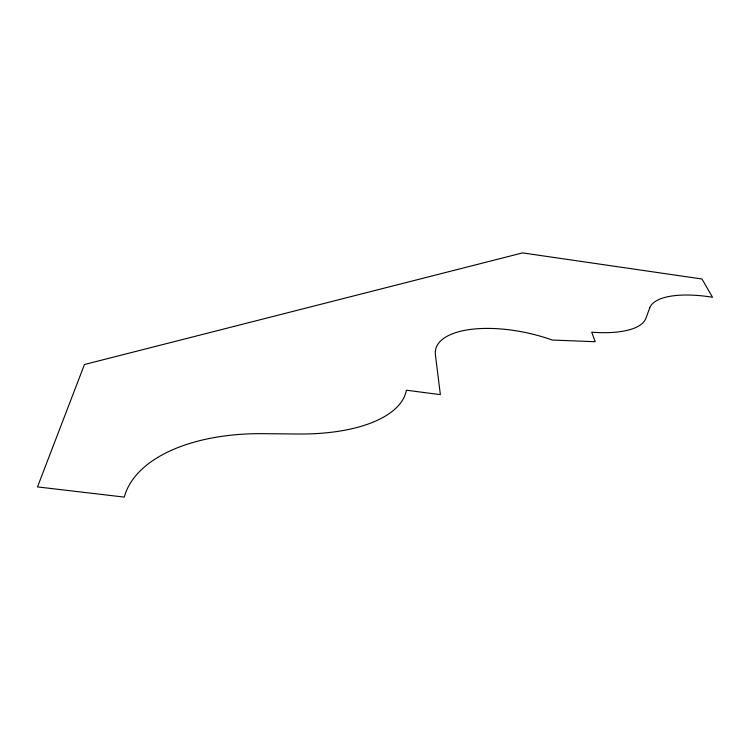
<?xml version="1.0" encoding="UTF-8"?>
<svg xmlns="http://www.w3.org/2000/svg" width="750" height="750" viewBox="0 0 750 750"><rect width="100%" height="100%" fill="white"/><g stroke="black" fill="none" stroke-linecap="round" stroke-linejoin="round"><path stroke-width="1.12" d="M649.716 307.987L645.919 318.291A79.519 29.044 12.8 0 1 591.712 332.175L595.2 341.719L552.337 340.05A86.747 36.028 12.5 0 0 435.413 354.816L440.363 394.65L406.397 390.206A139.641 61.584 7.7 0 1 298.003 434.006L263.334 433.669A168.178 90.319 7.8 0 0 124.266 497.1L37.5 486.909L84.45 364.519L522.562 252.9L701.953 278.991L712.5 297.234A81.806 29.025 15.2 0 0 649.716 307.987"/></g></svg>
